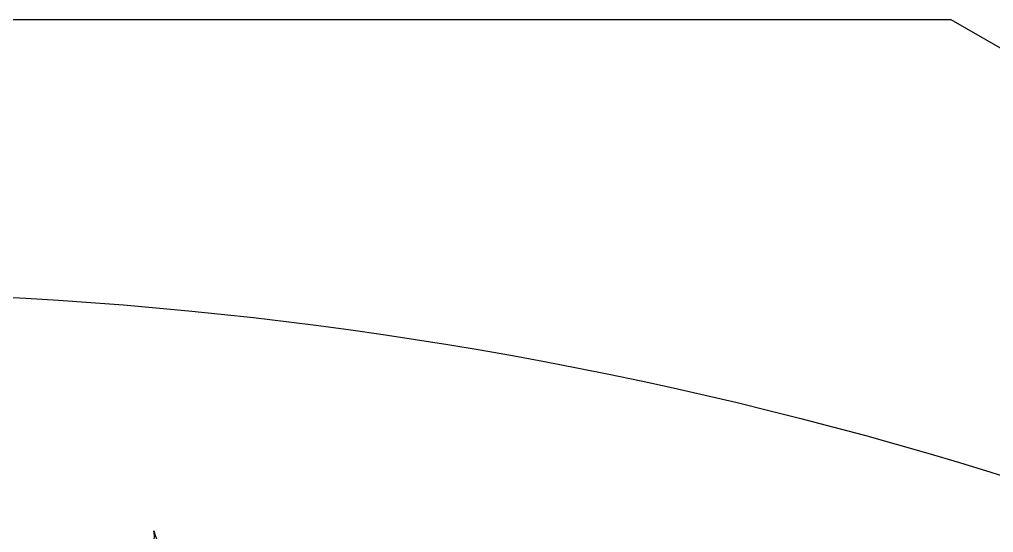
# Model space of a CAD drawing. Extents: x 5.1 to 86.3, y 5.1 to 86.3.
# Drawn here: x 47.79 to 56.97, y 81.43 to 86.27 of the extents above; entities that cross this region are included whole.
import ezdxf

# ---------------------------------------------------------------- set-up
doc = ezdxf.new("R2010")
doc.units = 0
doc.layers.add('View004', color=7, linetype='CONTINUOUS')

msp = doc.modelspace()

# ---------------------------------------------------------------- linework, layer by layer
at = {"layer": 'View004', "color": 7}
for p, q in [((34.831293, 86.270189), (56.571293, 86.270189)), ((56.571293, 86.270189), (75.399291, 75.39919))]:
    msp.add_line(p, q, dxfattribs=at)
at = {"layer": 'View004', "color": 3}
msp.add_open_spline([(26.701295, 78.610206), (38.458535, 85.398253), (52.944054, 85.398253), (64.701294, 78.610206)], degree=3, dxfattribs=at)
at = {"layer": 'View004', "color": 1}
for points in [[(48.958488, 80.721021), (48.868451, 80.948342), (49.101873, 81.210957), (49.060801, 81.447358)], [(49.060801, 81.447358), (49.128387, 81.160351), (49.402015, 81.093892), (49.454882, 80.872888)]]:
    msp.add_open_spline(points, degree=3, dxfattribs=at)

doc.saveas('drawing.dxf')
